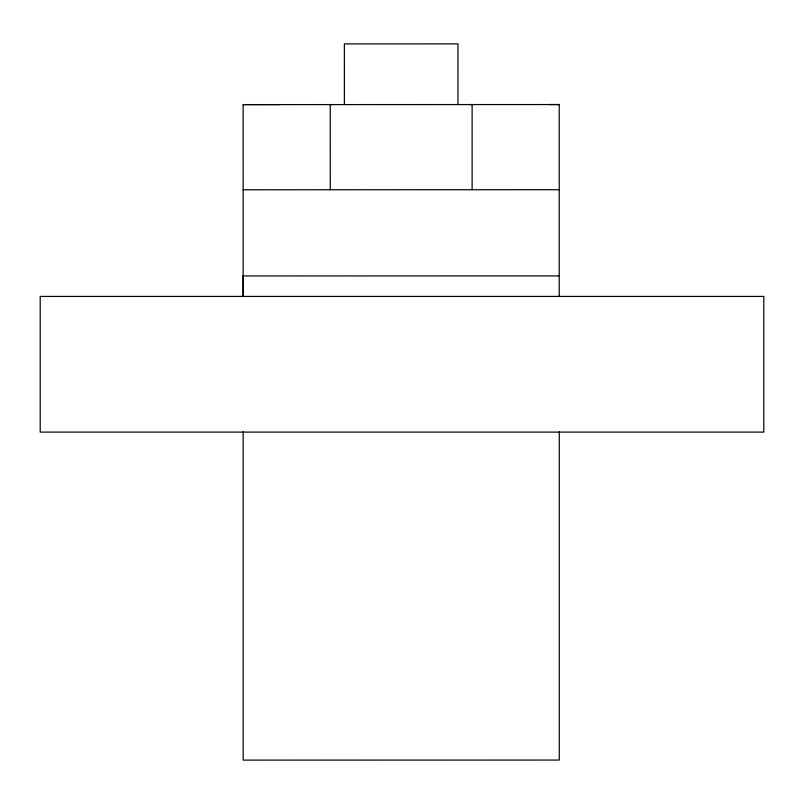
<?xml version="1.0" encoding="UTF-8"?>
<svg xmlns="http://www.w3.org/2000/svg" width="804" height="804" viewBox="0 0 804 804"><rect width="100%" height="100%" fill="white"/><g stroke="black" fill="none" stroke-linecap="round" stroke-linejoin="round"><path stroke-width="1.21" d="M243.16 189.764L559.252 189.714M243.17 296.485L243.13 104.6L559.222 104.55L559.232 296.475M243.12 104.6L280.305 104.6M332.665 104.58L330.243 104.58L330.263 189.754M469.697 104.56L472.119 104.56L472.129 189.734M549.202 104.55L559.222 104.55M243.17 275.943L559.232 275.923M243.14 275.883L243.14 296.425M559.282 431.778L559.282 760.061L243.18 760.112L243.16 431.768M457.958 104.56L457.948 43.888L344.373 43.898L344.383 104.58M763.8 296.425L40.2 296.425L40.2 432.1L763.8 432.1L763.8 296.425"/></g></svg>
